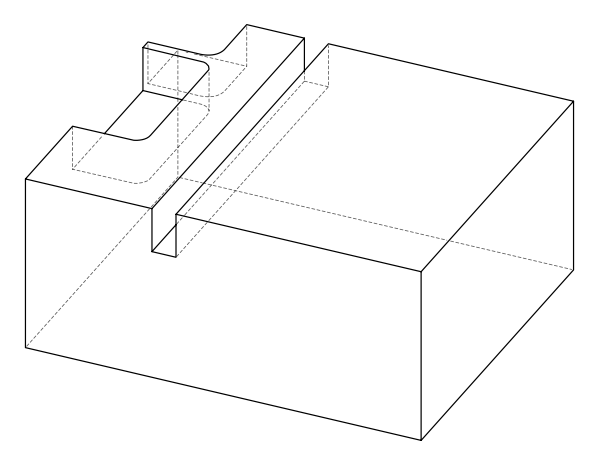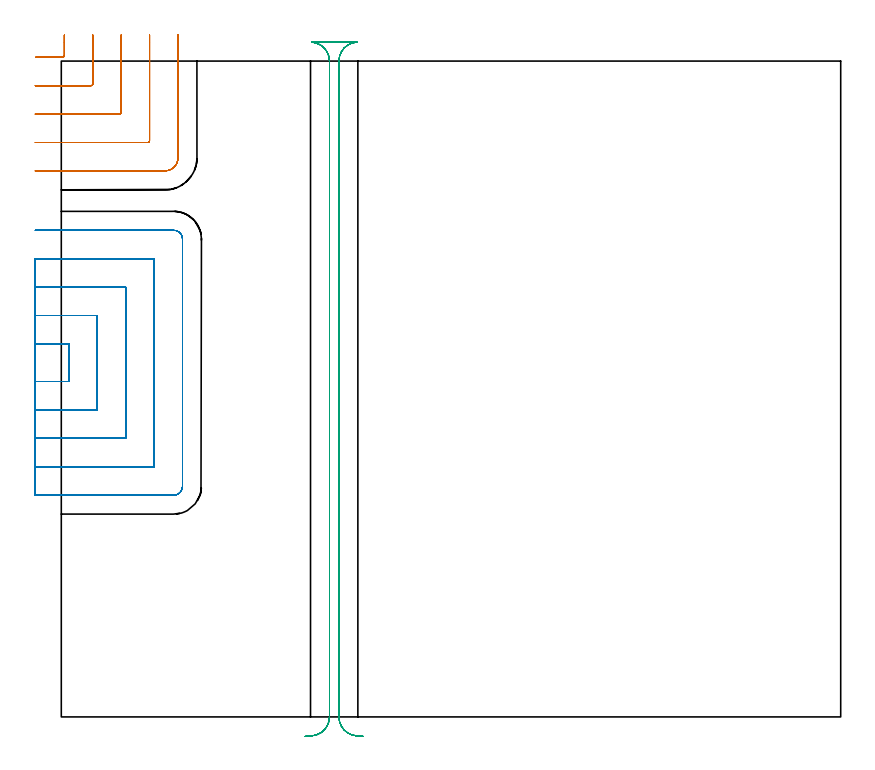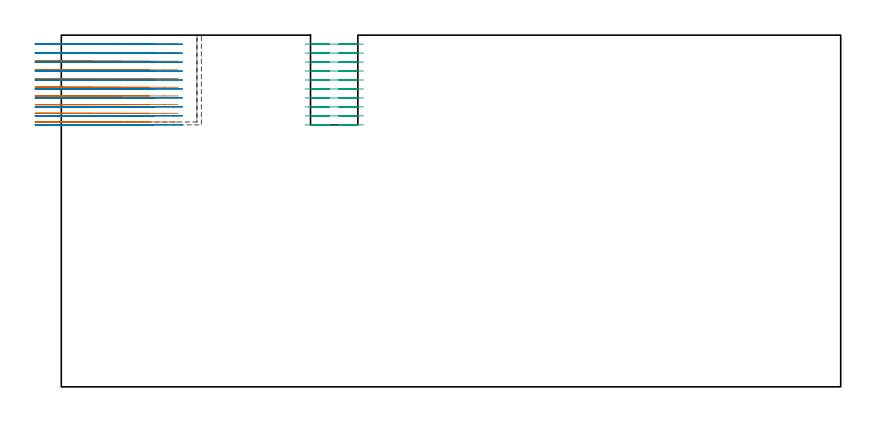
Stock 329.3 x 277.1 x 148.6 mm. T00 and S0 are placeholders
(PLAN: 3 operations, 0 tool changes, 45.6 min)
(1 MILL_CORNER_NOTCH_RECTANGULAR | CORNER_NOTCH_RECTANGULAR | NXT0201_012 | Follow Part, ap 4, ae 75% | 8.05 min | 112971 mm3)
(2 MILL_SLOT | SLOT_PARTIAL_RECTANGULAR | NXT0201_012 | Follow Part, ap 4, ae 75% | 24.85 min | 284754 mm3)
(3 MILL_RECTANGULAR_SLOT | SLOT_RECTANGULAR | NXT0201_012 | Follow Part, ap 4, ae 75% | 12.7 min | 210064 mm3)
(TOOL NXT0201_012 | ENDMILL 16mm [2P460-1600-NA 1630] | D16 FL38 Z6)
(OP 1 MILL_CORNER_NOTCH_RECTANGULAR)
G17 G21 G94 G90
T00 M6
G54
G17 G0 G90 X-10.838 Y278.7 S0 M3
G43 Z158.6 H1
Z144.93
G94 G1 X-7.838 F250.
X0.505 F500.
G3 X1.3 Y279.496 R0.8
G1 Y285.1
Y288.1 F250.
G0 Z158.6
X-11. Y266.7
Z144.93
G1 X-8.
X12.504 F500.
G3 X13.3 Y267.496 R0.8
G1 Y285.1
Y288.1 F250.
G0 Z158.6
X-11. Y254.7
Z144.93
G1 X-8.
X24.504 F500.
G3 X25.3 Y255.496 R0.8
G1 Y285.1
Y288.1 F250.
G0 Z158.6
X-11. Y242.7
Z144.93
G1 X-8.
X36.504 F500.
G3 X37.3 Y243.496 R0.8
G1 Y285.1
Y288.1 F250.
G0 Z158.6
X-11. Y230.7
Z144.93
G1 X-8.
X43.8 F500.
G3 X49.3 Y236.2 R5.5
G1 Y285.1
Y288.1 F250.
G0 Z158.6
X-10.838 Y278.7
Z141.26
G1 X-7.838
X0.505 F500.
G3 X1.3 Y279.496 R0.8
G1 Y285.1
Y288.1 F250.
G0 Z158.6
X-11. Y266.7
Z141.26
G1 X-8.
X12.504 F500.
G3 X13.3 Y267.496 R0.8
G1 Y285.1
Y288.1 F250.
G0 Z158.6
X-11. Y254.7
Z141.26
G1 X-8.
X24.504 F500.
G3 X25.3 Y255.496 R0.8
G1 Y285.1
Y288.1 F250.
G0 Z158.6
X-11. Y242.7
Z141.26
G1 X-8.
X36.504 F500.
G3 X37.3 Y243.496 R0.8
G1 Y285.1
Y288.1 F250.
G0 Z158.6
X-11. Y230.7
Z141.26
G1 X-8.
X43.8 F500.
G3 X49.3 Y236.2 R5.5
G1 Y285.1
Y288.1 F250.
G0 Z158.6
X-10.838 Y278.7
Z137.59
G1 X-7.838
X0.505 F500.
G3 X1.3 Y279.496 R0.8
G1 Y285.1
Y288.1 F250.
G0 Z158.6
X-11. Y266.7
Z137.59
G1 X-8.
X12.504 F500.
G3 X13.3 Y267.496 R0.8
G1 Y285.1
Y288.1 F250.
G0 Z158.6
X-11. Y254.7
Z137.59
G1 X-8.
X24.504 F500.
G3 X25.3 Y255.496 R0.8
G1 Y285.1
Y288.1 F250.
G0 Z158.6
X-11. Y242.7
Z137.59
G1 X-8.
X36.504 F500.
G3 X37.3 Y243.496 R0.8
G1 Y285.1
Y288.1 F250.
G0 Z158.6
X-11. Y230.7
Z137.59
G1 X-8.
X43.8 F500.
G3 X49.3 Y236.2 R5.5
G1 Y285.1
Y288.1 F250.
G0 Z158.6
X-10.838 Y278.7
Z133.92
G1 X-7.838
X0.505 F500.
G3 X1.3 Y279.496 R0.8
G1 Y285.1
Y288.1 F250.
G0 Z158.6
X-11. Y266.7
Z133.92
G1 X-8.
X12.504 F500.
G3 X13.3 Y267.496 R0.8
G1 Y285.1
Y288.1 F250.
G0 Z158.6
X-11. Y254.7
Z133.92
G1 X-8.
X24.504 F500.
G3 X25.3 Y255.496 R0.8
G1 Y285.1
Y288.1 F250.
G0 Z158.6
X-11. Y242.7
Z133.92
G1 X-8.
X36.504 F500.
G3 X37.3 Y243.496 R0.8
G1 Y285.1
Y288.1 F250.
G0 Z158.6
X-11. Y230.7
Z133.92
G1 X-8.
X43.8 F500.
G3 X49.3 Y236.2 R5.5
G1 Y285.1
Y288.1 F250.
G0 Z158.6
X-10.838 Y278.7
Z130.25
G1 X-7.838
X0.505 F500.
G3 X1.3 Y279.496 R0.8
G1 Y285.1
Y288.1 F250.
G0 Z158.6
X-11. Y266.7
Z130.25
G1 X-8.
X12.504 F500.
G3 X13.3 Y267.496 R0.8
G1 Y285.1
Y288.1 F250.
G0 Z158.6
X-11. Y254.7
Z130.25
G1 X-8.
X24.504 F500.
G3 X25.3 Y255.496 R0.8
G1 Y285.1
Y288.1 F250.
G0 Z158.6
X-11. Y242.7
Z130.25
G1 X-8.
X36.504 F500.
G3 X37.3 Y243.496 R0.8
G1 Y285.1
Y288.1 F250.
G0 Z158.6
X-11. Y230.7
Z130.25
G1 X-8.
X43.8 F500.
G3 X49.3 Y236.2 R5.5
G1 Y285.1
Y288.1 F250.
G0 Z158.6
X-10.838 Y278.7
Z126.58
G1 X-7.838
X0.505 F500.
G3 X1.3 Y279.496 R0.8
G1 Y285.1
Y288.1 F250.
G0 Z158.6
X-11. Y266.7
Z126.58
G1 X-8.
X12.504 F500.
G3 X13.3 Y267.496 R0.8
G1 Y285.1
Y288.1 F250.
G0 Z158.6
X-11. Y254.7
Z126.58
G1 X-8.
X24.504 F500.
G3 X25.3 Y255.496 R0.8
G1 Y285.1
Y288.1 F250.
G0 Z158.6
X-11. Y242.7
Z126.58
G1 X-8.
X36.504 F500.
G3 X37.3 Y243.496 R0.8
G1 Y285.1
Y288.1 F250.
G0 Z158.6
X-11. Y230.7
Z126.58
G1 X-8.
X43.8 F500.
G3 X49.3 Y236.2 R5.5
G1 Y285.1
Y288.1 F250.
G0 Z158.6
X-10.838 Y278.7
Z122.91
G1 X-7.838
X0.505 F500.
G3 X1.3 Y279.496 R0.8
G1 Y285.1
Y288.1 F250.
G0 Z158.6
X-11. Y266.7
Z122.91
G1 X-8.
X12.504 F500.
G3 X13.3 Y267.496 R0.8
G1 Y285.1
Y288.1 F250.
G0 Z158.6
X-11. Y254.7
Z122.91
G1 X-8.
X24.504 F500.
G3 X25.3 Y255.496 R0.8
G1 Y285.1
Y288.1 F250.
G0 Z158.6
X-11. Y242.7
Z122.91
G1 X-8.
X36.504 F500.
G3 X37.3 Y243.496 R0.8
G1 Y285.1
Y288.1 F250.
G0 Z158.6
X-11. Y230.7
Z122.91
G1 X-8.
X43.8 F500.
G3 X49.3 Y236.2 R5.5
G1 Y285.1
Y288.1 F250.
G0 Z158.6
X-10.838 Y278.7
Z119.24
G1 X-7.838
X0.505 F500.
G3 X1.3 Y279.496 R0.8
G1 Y285.1
Y288.1 F250.
G0 Z158.6
X-11. Y266.7
Z119.24
G1 X-8.
X12.504 F500.
G3 X13.3 Y267.496 R0.8
G1 Y285.1
Y288.1 F250.
G0 Z158.6
X-11. Y254.7
Z119.24
G1 X-8.
X24.504 F500.
G3 X25.3 Y255.496 R0.8
G1 Y285.1
Y288.1 F250.
G0 Z158.6
X-11. Y242.7
Z119.24
G1 X-8.
X36.504 F500.
G3 X37.3 Y243.496 R0.8
G1 Y285.1
Y288.1 F250.
G0 Z158.6
X-11. Y230.7
Z119.24
G1 X-8.
X43.8 F500.
G3 X49.3 Y236.2 R5.5
G1 Y285.1
Y288.1 F250.
G0 Z158.6
X-10.838 Y278.7
Z115.57
G1 X-7.838
X0.505 F500.
G3 X1.3 Y279.496 R0.8
G1 Y285.1
Y288.1 F250.
G0 Z158.6
X-11. Y266.7
Z115.57
G1 X-8.
X12.504 F500.
G3 X13.3 Y267.496 R0.8
G1 Y285.1
Y288.1 F250.
G0 Z158.6
X-11. Y254.7
Z115.57
G1 X-8.
X24.504 F500.
G3 X25.3 Y255.496 R0.8
G1 Y285.1
Y288.1 F250.
G0 Z158.6
X-11. Y242.7
Z115.57
G1 X-8.
X36.504 F500.
G3 X37.3 Y243.496 R0.8
G1 Y285.1
Y288.1 F250.
G0 Z158.6
X-11. Y230.7
Z115.57
G1 X-8.
X43.8 F500.
G3 X49.3 Y236.2 R5.5
G1 Y285.1
Y288.1 F250.
G0 Z158.6
X-10.838 Y278.7
Z111.9
G1 X-7.838
X0.505 F500.
G3 X1.3 Y279.496 R0.8
G1 Y285.1
Y288.1 F250.
G0 Z158.6
X-11. Y266.7
Z111.9
G1 X-8.
X12.504 F500.
G3 X13.3 Y267.496 R0.8
G1 Y285.1
Y288.1 F250.
G0 Z158.6
X-11. Y254.7
Z111.9
G1 X-8.
X24.504 F500.
G3 X25.3 Y255.496 R0.8
G1 Y285.1
Y288.1 F250.
G0 Z158.6
X-11. Y242.7
Z111.9
G1 X-8.
X36.504 F500.
G3 X37.3 Y243.496 R0.8
G1 Y285.1
Y288.1 F250.
G0 Z158.6
X-11. Y230.7
Z111.9
G1 X-8.
X43.8 F500.
G3 X49.3 Y236.2 R5.5
G1 Y285.1
Y288.1 F250.
G0 Z158.6
M5
M2
(OP 2 MILL_SLOT)
G17 G21 G94 G90
T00 M6
G54
G17 G0 G90 X-11. Y141.7 S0 M3
G43 Z158.6 H1
Z144.81
G94 G1 X-8. F250.
X3.2 F500.
Y157.6
X-8.
X-11. F250.
Y129.7
X-8.
X15.2 F500.
Y169.6
X-8.
X-11. F250.
Y117.7
X-8.
X27.2 F500.
Y181.6
X-8.
X-11. F250.
Y105.7
X-8.
X39.2 F500.
Y193.6
X-8.
X-11. F250.
Y93.7
X-8.
X47.5 F500.
G3 X51.2 Y97.4 R3.7
G1 Y201.9
G3 X47.5 Y205.6 R3.7
G1 X-8.
X-11. F250.
G0 Y141.7 Z141.02
G1 X-8.
X3.2 F500.
Y157.6
X-8.
X-11. F250.
Y129.7
X-8.
X15.2 F500.
Y169.6
X-8.
X-11. F250.
Y117.7
X-8.
X27.2 F500.
Y181.6
X-8.
X-11. F250.
Y105.7
X-8.
X39.2 F500.
Y193.6
X-8.
X-11. F250.
Y93.7
X-8.
X47.5 F500.
G3 X51.2 Y97.4 R3.7
G1 Y201.9
G3 X47.5 Y205.6 R3.7
G1 X-8.
X-11. F250.
G0 Y141.7 Z137.23
G1 X-8.
X3.2 F500.
Y157.6
X-8.
X-11. F250.
Y129.7
X-8.
X15.2 F500.
Y169.6
X-8.
X-11. F250.
Y117.7
X-8.
X27.2 F500.
Y181.6
X-8.
X-11. F250.
Y105.7
X-8.
X39.2 F500.
Y193.6
X-8.
X-11. F250.
Y93.7
X-8.
X47.5 F500.
G3 X51.2 Y97.4 R3.7
G1 Y201.9
G3 X47.5 Y205.6 R3.7
G1 X-8.
X-11. F250.
G0 Y141.7 Z133.44
G1 X-8.
X3.2 F500.
Y157.6
X-8.
X-11. F250.
Y129.7
X-8.
X15.2 F500.
Y169.6
X-8.
X-11. F250.
Y117.7
X-8.
X27.2 F500.
Y181.6
X-8.
X-11. F250.
Y105.7
X-8.
X39.2 F500.
Y193.6
X-8.
X-11. F250.
Y93.7
X-8.
X47.5 F500.
G3 X51.2 Y97.4 R3.7
G1 Y201.9
G3 X47.5 Y205.6 R3.7
G1 X-8.
X-11. F250.
G0 Y141.7 Z129.65
G1 X-8.
X3.2 F500.
Y157.6
X-8.
X-11. F250.
Y129.7
X-8.
X15.2 F500.
Y169.6
X-8.
X-11. F250.
Y117.7
X-8.
X27.2 F500.
Y181.6
X-8.
X-11. F250.
Y105.7
X-8.
X39.2 F500.
Y193.6
X-8.
X-11. F250.
Y93.7
X-8.
X47.5 F500.
G3 X51.2 Y97.4 R3.7
G1 Y201.9
G3 X47.5 Y205.6 R3.7
G1 X-8.
X-11. F250.
G0 Y141.7 Z125.86
G1 X-8.
X3.2 F500.
Y157.6
X-8.
X-11. F250.
Y129.7
X-8.
X15.2 F500.
Y169.6
X-8.
X-11. F250.
Y117.7
X-8.
X27.2 F500.
Y181.6
X-8.
X-11. F250.
Y105.7
X-8.
X39.2 F500.
Y193.6
X-8.
X-11. F250.
Y93.7
X-8.
X47.5 F500.
G3 X51.2 Y97.4 R3.7
G1 Y201.9
G3 X47.5 Y205.6 R3.7
G1 X-8.
X-11. F250.
G0 Y141.7 Z122.07
G1 X-8.
X3.2 F500.
Y157.6
X-8.
X-11. F250.
Y129.7
X-8.
X15.2 F500.
Y169.6
X-8.
X-11. F250.
Y117.7
X-8.
X27.2 F500.
Y181.6
X-8.
X-11. F250.
Y105.7
X-8.
X39.2 F500.
Y193.6
X-8.
X-11. F250.
Y93.7
X-8.
X47.5 F500.
G3 X51.2 Y97.4 R3.7
G1 Y201.9
G3 X47.5 Y205.6 R3.7
G1 X-8.
X-11. F250.
G0 Y141.7 Z118.28
G1 X-8.
X3.2 F500.
Y157.6
X-8.
X-11. F250.
Y129.7
X-8.
X15.2 F500.
Y169.6
X-8.
X-11. F250.
Y117.7
X-8.
X27.2 F500.
Y181.6
X-8.
X-11. F250.
Y105.7
X-8.
X39.2 F500.
Y193.6
X-8.
X-11. F250.
Y93.7
X-8.
X47.5 F500.
G3 X51.2 Y97.4 R3.7
G1 Y201.9
G3 X47.5 Y205.6 R3.7
G1 X-8.
X-11. F250.
G0 Y141.7 Z114.49
G1 X-8.
X3.2 F500.
Y157.6
X-8.
X-11. F250.
Y129.7
X-8.
X15.2 F500.
Y169.6
X-8.
X-11. F250.
Y117.7
X-8.
X27.2 F500.
Y181.6
X-8.
X-11. F250.
Y105.7
X-8.
X39.2 F500.
Y193.6
X-8.
X-11. F250.
Y93.7
X-8.
X47.5 F500.
G3 X51.2 Y97.4 R3.7
G1 Y201.9
G3 X47.5 Y205.6 R3.7
G1 X-8.
X-11. F250.
G0 Y141.7 Z110.7
G1 X-8.
X3.2 F500.
Y157.6
X-8.
X-11. F250.
Y129.7
X-8.
X15.2 F500.
Y169.6
X-8.
X-11. F250.
Y117.7
X-8.
X27.2 F500.
Y181.6
X-8.
X-11. F250.
Y105.7
X-8.
X39.2 F500.
Y193.6
X-8.
X-11. F250.
Y93.7
X-8.
X47.5 F500.
G3 X51.2 Y97.4 R3.7
G1 Y201.9
G3 X47.5 Y205.6 R3.7
G1 X-8.
X-11. F250.
G0 Z158.6
M5
M2
(OP 3 MILL_RECTANGULAR_SLOT)
G17 G21 G94 G90
T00 M6
G54
G17 G0 G90 X127.597 Y-8.23 S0 M3
G43 Z158.6 H1
Z144.81
G94 G1 X124.608 Y-7.97 F250.
G2 X117.3 Y0. R8. F500.
G1 Y277.1
G2 X124.9 Y285.09 R8.
G1 X105.7
G2 X113.3 Y277.1 R8.
G1 Y0.
G2 X105.992 Y-7.97 R8.
G1 X103.003 Y-8.23 F250.
G0 X127.597 Z141.02
G1 X124.608 Y-7.97
G2 X117.3 Y0. R8. F500.
G1 Y277.1
G2 X124.9 Y285.09 R8.
G1 X105.7
G2 X113.3 Y277.1 R8.
G1 Y0.
G2 X105.992 Y-7.97 R8.
G1 X103.003 Y-8.23 F250.
G0 X127.597 Z137.23
G1 X124.608 Y-7.97
G2 X117.3 Y0. R8. F500.
G1 Y277.1
G2 X124.9 Y285.09 R8.
G1 X105.7
G2 X113.3 Y277.1 R8.
G1 Y0.
G2 X105.992 Y-7.97 R8.
G1 X103.003 Y-8.23 F250.
G0 X127.597 Z133.44
G1 X124.608 Y-7.97
G2 X117.3 Y0. R8. F500.
G1 Y277.1
G2 X124.9 Y285.09 R8.
G1 X105.7
G2 X113.3 Y277.1 R8.
G1 Y0.
G2 X105.992 Y-7.97 R8.
G1 X103.003 Y-8.23 F250.
G0 X127.597 Z129.65
G1 X124.608 Y-7.97
G2 X117.3 Y0. R8. F500.
G1 Y277.1
G2 X124.9 Y285.09 R8.
G1 X105.7
G2 X113.3 Y277.1 R8.
G1 Y0.
G2 X105.992 Y-7.97 R8.
G1 X103.003 Y-8.23 F250.
G0 X127.597 Z125.86
G1 X124.608 Y-7.97
G2 X117.3 Y0. R8. F500.
G1 Y277.1
G2 X124.9 Y285.09 R8.
G1 X105.7
G2 X113.3 Y277.1 R8.
G1 Y0.
G2 X105.992 Y-7.97 R8.
G1 X103.003 Y-8.23 F250.
G0 X127.597 Z122.07
G1 X124.608 Y-7.97
G2 X117.3 Y0. R8. F500.
G1 Y277.1
G2 X124.9 Y285.09 R8.
G1 X105.7
G2 X113.3 Y277.1 R8.
G1 Y0.
G2 X105.992 Y-7.97 R8.
G1 X103.003 Y-8.23 F250.
G0 X127.597 Z118.28
G1 X124.608 Y-7.97
G2 X117.3 Y0. R8. F500.
G1 Y277.1
G2 X124.9 Y285.09 R8.
G1 X105.7
G2 X113.3 Y277.1 R8.
G1 Y0.
G2 X105.992 Y-7.97 R8.
G1 X103.003 Y-8.23 F250.
G0 X127.597 Z114.49
G1 X124.608 Y-7.97
G2 X117.3 Y0. R8. F500.
G1 Y277.1
G2 X124.9 Y285.09 R8.
G1 X105.7
G2 X113.3 Y277.1 R8.
G1 Y0.
G2 X105.992 Y-7.97 R8.
G1 X103.003 Y-8.23 F250.
G0 X127.597 Z110.7
G1 X124.608 Y-7.97
G2 X117.3 Y0. R8. F500.
G1 Y277.1
G2 X124.9 Y285.09 R8.
G1 X105.7
G2 X113.3 Y277.1 R8.
G1 Y0.
G2 X105.992 Y-7.97 R8.
G1 X103.003 Y-8.23 F250.
G0 Z158.6
M5
M2
